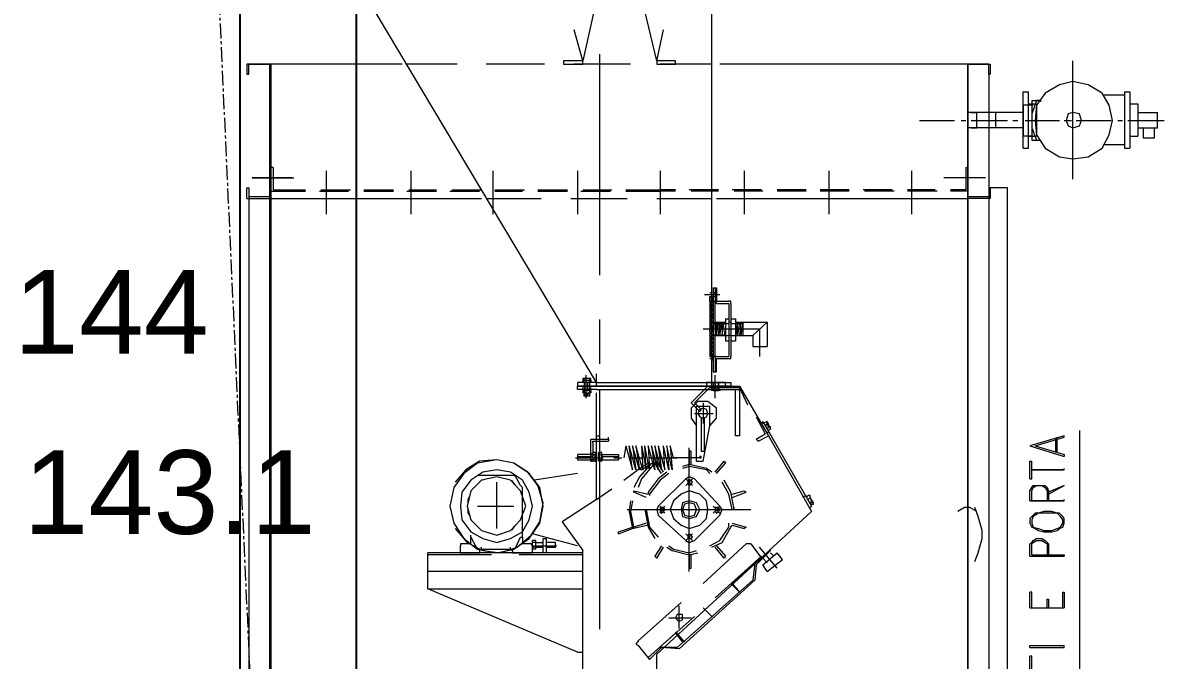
# Model space of a CAD drawing. Header units: millimetres. Extents: x 3220 to 226993, y 817 to 176024.
# Drawn here: x 157026 to 159483, y 89478 to 90850 of the extents above; entities that cross this region are included whole.
import ezdxf

# ---------------------------------------------------------------- set-up
doc = ezdxf.new("R2010")
doc.units = ezdxf.units.MM
doc.linetypes.add('AXES', pattern=[50.8, 31.75, -6.35, 6.35, -6.35])
doc.layers.add('Axe', color=1, linetype='AXES', lineweight=9)
doc.layers.add('Repère', color=76, linetype='Continuous')
doc.styles.get("Standard").update_dxf_attribs({"font": 'arial.ttf'})

# ---------------------------------------------------------------- blocks, each defined once
blk = doc.blocks.new('section c-d')
at = {"layer": 'Axe', "ltscale": 15}
blk.add_line((9000, -4000), (9000, 33323.9), dxfattribs=at)
blk = doc.blocks.new('ligne broyage L 2')
at = {"true_color": 0x000007}
for points in [[(-285, 12064.3), (-295.1, 12061.4), (-292.2, 12061.4)], [(-285, 12064.3), (-292.2, 12061.4), (-292.2, 12059.9)], [(-240.1, 12064.3), (-235.8, 12061.4), (-232.9, 12061.4)], [(-232.9, 12061.4), (-228.6, 12061.4), (-211.2, 12038.2)], [(-318.2, 12035.3), (-325.5, 12019.4), (-321.1, 12019.4)], [(-325.5, 12019.4), (-321.1, 12019.4), (-325.5, 12005)], [(-318.2, 12035.3), (-321.1, 12019.4), (-322.6, 12019.4)], [(-211.2, 12038.2), (-206.9, 12035.3), (-206.9, 12033.9)], [(-325.5, 12005), (-325.5, 11990.5), (-321.1, 11990.5)], [(-325.5, 11990.5), (-321.1, 11990.5), (-318.2, 11978.9)], [(-211.2, 11976), (-232.9, 11952.9), (-228.6, 11952.9)], [(-211.2, 11976), (-228.6, 11952.9), (-230, 11952.9)], [(-303.8, 11960.1), (-295.1, 11952.9), (-296.5, 11952.9)], [(-295.1, 11952.9), (-285, 11950), (-285, 11948.5)], [(-295.1, 11952.9), (-292.2, 11952.9), (-285, 11950)], [(-235.8, 11952.9), (-232.9, 11952.9), (-240.1, 11950)]]:
    blk.add_hatch(color=7, dxfattribs=at).paths.add_polyline_path(points)
at = {"color": 7, "linetype": 'Continuous', "lineweight": 15, "true_color": 0x000007}
for points in [[(-47.7, 12271.1), (-698.7, 13364.7)], [(201.1, 12263.9), (201.1, 13364.7)], [(-76.7, 12964), (-95.5, 13030.6)], [(82.5, 12964), (96.9, 13030.6)], [(-465.8, 12956.8), (-747.9, 12956.8), (-747.9, 12956.8)], [(752.2, 12956.8), (218.4, 12956.8)], [(797.1, 12935.1), (797.1, 10661.1), (797.1, 10661.1)], [(797.1, 12935.1), (800, 12935.1), (800, 12935.1)], [(-800, 12667.5), (-800, 12690.6), (-795.6, 12690.6), (-795.6, 12671.8), (-750.8, 12671.8)], [(-795.6, 12690.6), (-795.6, 10679.9), (-795.6, 10679.9)], [(797.1, 12690.6), (800, 12690.6), (800, 12667.5), (752.2, 12667.5)], [(837.6, 10786.9), (837.6, 12690.6), (797.1, 12690.6), (797.1, 12671.8)], [(-800, 12667.5), (-295.1, 12667.5), (-295.1, 12667.5)], [(211.2, 12667.5), (752.2, 12667.5), (752.2, 12667.5)], [(752.2, 12671.8), (797.1, 12671.8)], [(-59.3, 12112), (-59.3, 12149.6), (-21.7, 12149.6)], [(-55, 12142.4), (-55, 12112), (-59.3, 12112)], [(-55, 12142.4), (-55, 12145.3), (-21.7, 12145.3)], [(-21.7, 12149.6), (-21.7, 12154), (-21.7, 12154)], [(-21.7, 12149.6), (-21.7, 12145.3), (-21.7, 12145.3)]]:
    blk.add_lwpolyline(points, dxfattribs=at)
at = {"color": 7, "linetype": 'Continuous', "lineweight": 5, "true_color": 0x000007}
for points in [[(82.5, 12964), (0, 13308.3), (-76.7, 12964)], [(-800, 12956.8), (-800, 12935.1), (-795.6, 12935.1), (-795.6, 12956.8), (-750.8, 12956.8)], [(-747.9, 12956.8), (-800, 12956.8), (-800, 12956.8)], [(-750.8, 10661.1), (-750.8, 12956.8)], [(-747.9, 10656.7), (-747.9, 12956.8)], [(-347.2, 12956.8), (-458.6, 12956.8), (-458.6, 12956.8)], [(-159.1, 12956.8), (-285, 12956.8)], [(26, 12956.8), (-95.5, 12956.8)], [(201.1, 12956.8), (89.7, 12956.8)], [(752.2, 10661.1), (752.2, 12956.8), (752.2, 10656.7)], [(-629.3, 12726.8), (-629.3, 12634.2), (-629.3, 12634.2)], [(-447, 12726.8), (-447, 12634.2)], [(-270.5, 12726.8), (-270.5, 12634.2)], [(-88.2, 12726.8), (-88.2, 12634.2)], [(89.7, 12726.8), (89.7, 12634.2)], [(270.5, 12726.8), (270.5, 12634.2)], [(452.8, 12726.8), (452.8, 12634.2)], [(630.7, 12726.8), (630.7, 12634.2)], [(-285, 12667.5), (-166.4, 12667.5)], [(-102.7, 12667.5), (18.8, 12667.5)], [(82.5, 12667.5), (201.1, 12667.5), (201.1, 12667.5)], [(-47.7, 12271.1), (-47.7, 12289.9)], [(-47.7, 12263.9), (-88.2, 12263.9)], [(-88.2, 12256.7), (-88.2, 12263.9)], [(-47.7, 12263.9), (201.1, 12263.9), (-47.7, 12263.9), (-47.7, 12271.1), (241.6, 12271.1), (241.6, 12263.9), (201.1, 12263.9), (201.1, 12271.1)], [(-47.7, 12263.9), (-43.4, 12263.9)], [(-47.7, 12263.9), (260.4, 12263.9)], [(156.2, 12227.7), (192.4, 12263.9)], [(163.5, 12227.7), (196.7, 12261)], [(196.7, 12261), (260.4, 12261)], [(260.4, 12263.9), (322.6, 12156.9)], [(260.4, 12261), (277.7, 12223.4)], [(-47.7, 12256.7), (-88.2, 12256.7)], [(-47.7, 12256.7), (260.4, 12256.7)], [(-47.7, 12019.4), (-47.7, 12249.4)], [(-40.5, 12156.9), (-40.5, 12256.7)], [(251.7, 12156.9), (251.7, 12256.7)], [(260.4, 12256.7), (260.4, 12156.9)], [(196.7, 12178.5), (211.2, 12194.5), (211.2, 12216.2), (192.4, 12230.6), (170.7, 12230.6), (156.2, 12216.2), (156.2, 12194.5), (167.8, 12178.5)], [(175, 12208.9), (156.2, 12227.7)], [(177.9, 12213.3), (163.5, 12227.7)], [(167.8, 12101.9), (182.3, 12101.9), (196.7, 12178.5), (196.7, 12220.5)], [(167.8, 12101.9), (167.8, 12220.5), (196.7, 12220.5)], [(175, 12208.9), (177.9, 12213.3), (177.9, 12213.3)], [(296.5, 12197.4), (315.4, 12161.2), (315.4, 12161.2)], [(311, 12187.2), (308.1, 12182.9)], [(319.7, 12187.2), (311, 12182.9)], [(311, 12187.2), (415.2, 12005)], [(319.7, 12182.9), (319.7, 12187.2), (326.9, 12171.3), (322.6, 12168.4)], [(319.7, 12182.9), (315.4, 12178.5)], [(326.9, 12171.3), (326.9, 12175.7), (322.6, 12175.7), (319.7, 12182.9)], [(322.6, 12175.7), (319.7, 12171.3), (319.7, 12171.3)], [(322.6, 12164.1), (319.7, 12164.1)], [(992.4, 12168.4), (992.4, 11190.5), (992.4, 11190.5)], [(-47.7, 12156.9), (-40.5, 12156.9)], [(260.4, 12156.9), (251.7, 12156.9), (251.7, 12156.9)], [(296.5, 12149.6), (315.4, 12161.2)], [(296.5, 12149.6), (300.9, 12145.3)], [(300.9, 12145.3), (322.6, 12156.9)], [(322.6, 12156.9), (396.4, 12028.1)], [(896.9, 12135.2), (959.1, 12154), (959.1, 12156.9), (885.3, 12135.2)], [(941.7, 12120.7), (941.7, 12149.6)], [(944.6, 12120.7), (944.6, 12154)], [(-59.3, 12116.3), (-88.2, 12116.3), (-88.2, 12104.8)], [(-59.3, 12101.9), (-59.3, 12116.3), (-59.3, 12116.3)], [(-55, 12104.8), (-50.6, 12104.8), (-50.6, 12116.3)], [(-55, 12116.3), (-55, 12104.8)], [(-47.7, 12101.9), (-47.7, 12116.3)], [(-43.4, 12116.3), (-43.4, 12101.9), (-43.4, 12120.7)], [(-43.4, 12116.3), (-43.4, 12120.7), (-43.4, 12120.7)], [(-36.2, 12120.7), (-43.4, 12120.7), (-43.4, 12120.7)], [(-43.4, 12116.3), (-36.2, 12116.3), (-36.2, 12101.9), (-43.4, 12101.9)], [(-36.2, 12116.3), (-36.2, 12120.7), (-36.2, 12120.7)], [(-36.2, 12116.3), (0, 12116.3)], [(-36.2, 12101.9), (-36.2, 12116.3), (-36.2, 12116.3)], [(0, 12116.3), (0, 12104.8)], [(15.9, 12135.2), (11.6, 12109.1)], [(15.9, 12135.2), (30.4, 12083.1), (23.1, 12135.2)], [(37.6, 12083.1), (23.1, 12135.2)], [(44.8, 12083.1), (30.4, 12135.2), (37.6, 12083.1)], [(52.1, 12083.1), (37.6, 12135.2)], [(37.6, 12135.2), (44.8, 12083.1)], [(49.2, 12135.2), (59.3, 12083.1), (56.4, 12135.2)], [(49.2, 12135.2), (52.1, 12083.1)], [(66.5, 12083.1), (56.4, 12135.2)], [(78.1, 12083.1), (63.6, 12135.2)], [(63.6, 12135.2), (66.5, 12083.1)], [(85.3, 12083.1), (70.9, 12135.2)], [(70.9, 12135.2), (78.1, 12083.1)], [(92.6, 12083.1), (78.1, 12135.2)], [(78.1, 12135.2), (85.3, 12083.1)], [(85.3, 12135.2), (99.8, 12083.1), (96.9, 12135.2)], [(85.3, 12135.2), (92.6, 12083.1)], [(108.5, 12083.1), (96.9, 12135.2)], [(115.7, 12083.1), (104.2, 12135.2), (108.5, 12083.1)], [(111.4, 12135.2), (115.7, 12083.1), (115.7, 12083.1)], [(118.6, 12109.1), (111.4, 12135.2)], [(156.2, 12094.6), (156.2, 12123.6), (151.9, 12123.6), (151.9, 12094.6)], [(885.3, 12135.2), (959.1, 12112), (959.1, 12112)], [(896.9, 12135.2), (959.1, 12116.3), (959.1, 12112)], [(-351.5, 11957.2), (-325.5, 11926.8), (-292.2, 11909.5), (-254.6, 11905.1), (-218.4, 11916.7), (-188.1, 11942.8), (-169.2, 11971.7), (-162, 12012.2), (-173.6, 12049.8), (-195.3, 12078.7), (-225.7, 12097.5), (-261.8, 12104.8)], [(-261.8, 12104.8), (-299.4, 12101.9), (-328.4, 12083.1), (-351.5, 12057)], [(-92.6, 12109.1), (-33.3, 12109.1)], [(-88.2, 12112), (-59.3, 12112)], [(-88.2, 12104.8), (-59.3, 12104.8)], [(-88.2, 12104.8), (-59.3, 12104.8)], [(-55, 12104.8), (-59.3, 12104.8), (-59.3, 12101.9), (-55, 12101.9)], [(-50.6, 12101.9), (-55, 12101.9)], [(-50.6, 12101.9), (-47.7, 12101.9), (-47.7, 12104.8), (-50.6, 12104.8)], [(-36.2, 12104.8), (-43.4, 12104.8), (-43.4, 12104.8)], [(-36.2, 12112), (0, 12112)], [(-36.2, 12104.8), (0, 12104.8)], [(-36.2, 12104.8), (0, 12104.8)], [(-10.1, 12109.1), (7.2, 12109.1)], [(26, 12109.1), (49.2, 12109.1)], [(70.9, 12097.5), (44.8, 12068.6), (33.3, 12045.5)], [(75.2, 12094.6), (49.2, 12064.3), (42, 12045.5)], [(44.8, 12086), (63.6, 12097.5)], [(49.2, 12083.1), (70.9, 12097.5)], [(66.5, 12109.1), (125.9, 12109.1), (125.9, 12109.1)], [(70.9, 12097.5), (75.2, 12094.6)], [(78.1, 12097.5), (82.5, 12101.9)], [(92.6, 12075.8), (78.1, 12097.5)], [(96.9, 12078.7), (82.5, 12101.9)], [(175, 12109.1), (118.6, 12109.1)], [(201.1, 12078.7), (189.5, 12086), (151.9, 12094.6), (137.4, 12090.3)], [(196.7, 12075.8), (189.5, 12083.1), (151.9, 12090.3), (137.4, 12086)], [(208.3, 12078.7), (227.1, 12101.9), (230, 12097.5)], [(211.2, 12075.8), (230, 12097.5)], [(885.3, 12064.3), (885.3, 12101.9), (889.6, 12101.9)], [(885.3, 12064.3), (889.6, 12064.3), (889.6, 12101.9)], [(-225.7, 12071.5), (-303.8, 12071.5), (-303.8, 12071.5)], [(-211.2, 12049.8), (-221.3, 12068.6), (-225.7, 12071.5)], [(-88.2, 12075.8), (-180.8, 12061.4)], [(11.6, 12061.4), (44.8, 12086), (44.8, 12086)], [(44.8, 12086), (49.2, 12083.1)], [(104.2, 12078.7), (85.3, 12064.3), (63.6, 12035.3), (63.6, 12031)], [(108.5, 12075.8), (89.7, 12061.4), (66.5, 12031), (66.5, 12028.1)], [(144.7, 12064.3), (85.3, 12005)], [(163.5, 12064.3), (151.9, 12068.6), (144.7, 12064.3), (159.1, 12049.8)], [(159.1, 12064.3), (144.7, 12049.8)], [(163.5, 12064.3), (218.4, 12005)], [(959.1, 12083.1), (959.1, 12086), (959.1, 12086)], [(-206.9, 12045.5), (-211.2, 12049.8)], [(-206.9, 11938.4), (-206.9, 12045.5)], [(-47.7, 12019.4), (-14.5, 12042.6), (-14.5, 12042.6)], [(244.5, 11997.7), (237.2, 12031), (222.8, 12057)], [(248.8, 11997.7), (241.6, 12035.3), (227.1, 12061.4)], [(885.3, 12016.5), (885.3, 12038.2), (889.6, 12045.5), (892.5, 12049.8), (918.6, 12049.8), (922.9, 12045.5), (925.8, 12038.2), (925.8, 12016.5)], [(889.6, 12016.5), (889.6, 12038.2), (892.5, 12045.5), (899.8, 12049.8), (911.3, 12049.8), (918.6, 12045.5), (922.9, 12038.2), (922.9, 12016.5)], [(925.8, 12031), (959.1, 12049.8), (925.8, 12035.3)], [(-47.7, 12019.4), (-121.5, 11971.7), (-76.7, 11909.5)], [(26, 12016.5), (23.1, 11993.4), (30.4, 11957.2)], [(30.4, 12016.5), (26, 11993.4), (33.3, 11957.2)], [(59.3, 12023.8), (33.3, 12035.3), (33.3, 12038.2), (63.6, 12031)], [(244.5, 12031), (270.5, 12038.2), (274.9, 12035.3)], [(244.5, 12023.8), (274.9, 12035.3)], [(403.6, 12028.1), (396.4, 12023.8)], [(396.4, 12028.1), (415.2, 11993.4)], [(407.9, 12028.1), (403.6, 12023.8)], [(412.3, 12023.8), (412.3, 12028.1), (407.9, 12028.1)], [(412.3, 12023.8), (407.9, 12019.4)], [(419.5, 12012.2), (412.3, 12023.8), (415.2, 12012.2)], [(885.3, 12016.5), (959.1, 12016.5), (889.6, 12016.5)], [(959.1, 12016.5), (959.1, 12019.4), (959.1, 12019.4)], [(56.4, 11997.7), (63.6, 11960.1), (78.1, 11935.5)], [(59.3, 11997.7), (66.5, 11960.1), (85.3, 11938.4)], [(85.3, 12005), (82.5, 11997.7), (85.3, 11986.2)], [(82.5, 11686.7), (415.2, 11993.4)], [(99.8, 11990.5), (89.7, 12005)], [(89.7, 11990.5), (99.8, 12005)], [(204, 12005), (218.4, 11990.5)], [(218.4, 12005), (204, 11990.5), (204, 11990.5)], [(218.4, 11986.2), (222.8, 11997.7), (218.4, 12005)], [(248.8, 11997.7), (248.8, 12002.1)], [(412.3, 12009.3), (419.5, 12009.3), (419.5, 12012.2), (412.3, 12012.2)], [(415.2, 12005), (412.3, 12002.1)], [(59.3, 11968.8), (33.3, 11960.1), (33.3, 11957.2), (30.4, 11957.2)], [(85.3, 11986.2), (144.7, 11931.2), (144.7, 11931.2)], [(218.4, 11986.2), (163.5, 11931.2)], [(196.7, 11919.6), (218.4, 11931.2), (237.2, 11960.1), (237.2, 11968.8)], [(244.5, 11968.8), (274.9, 11960.1)], [(-318.2, 11938.4), (-318.2, 11942.8)], [(-88.2, 11919.6), (-185.2, 11945.6)], [(0, 11945.6), (0, 11950), (30.4, 11960.1)], [(0, 11945.6), (30.4, 11957.2)], [(63.6, 11964.5), (33.3, 11957.2), (33.3, 11957.2)], [(144.7, 11945.6), (159.1, 11931.2)], [(144.7, 11931.2), (159.1, 11945.6)], [(201.1, 11916.7), (222.8, 11926.8), (241.6, 11960.1), (244.5, 11964.5)], [(244.5, 11964.5), (270.5, 11957.2)], [(274.9, 11960.1), (270.5, 11957.2)], [(-337.1, 11924), (-339.9, 11924), (-339.9, 11919.6)], [(-339.9, 11905.1), (-339.9, 11919.6), (-339.9, 11919.6)], [(-321.1, 11924), (-337.1, 11924)], [(-321.1, 11924), (-318.2, 11924), (-318.2, 11924)], [(-318.2, 11924), (-318.2, 11938.4), (-306.7, 11916.7)], [(-306.7, 11916.7), (-303.8, 11912.4)], [(-295.1, 11912.4), (-295.1, 11916.7)], [(-232.9, 11912.4), (-232.9, 11916.7)], [(-225.7, 11912.4), (-221.3, 11916.7)], [(-221.3, 11916.7), (-211.2, 11938.4), (-211.2, 11938.4)], [(-211.2, 11938.4), (-206.9, 11938.4), (-206.9, 11924)], [(-206.9, 11924), (-206.9, 11926.8), (-206.9, 11926.8)], [(-188.1, 11924), (-206.9, 11924)], [(-185.2, 11919.6), (-188.1, 11924), (-188.1, 11924)], [(-185.2, 11916.7), (-185.2, 11931.2), (-185.2, 11931.2)], [(-185.2, 11926.8), (-185.2, 11931.2), (-185.2, 11931.2)], [(-177.9, 11912.4), (-177.9, 11931.2), (-185.2, 11931.2)], [(-177.9, 11926.8), (-185.2, 11926.8)], [(-185.2, 11912.4), (-185.2, 11926.8)], [(-185.2, 11905.1), (-185.2, 11919.6)], [(-185.2, 11919.6), (-133.1, 11919.6)], [(-185.2, 11916.7), (-185.2, 11912.4), (-185.2, 11912.4)], [(-177.9, 11916.7), (-185.2, 11916.7)], [(-177.9, 11926.8), (-162, 11926.8)], [(-177.9, 11916.7), (-162, 11916.7)], [(-162, 11905.1), (-162, 11935.5), (-154.8, 11935.5)], [(-154.8, 11905.1), (-154.8, 11935.5), (-154.8, 11935.5)], [(-136, 11916.7), (-136, 11926.8), (-154.8, 11926.8)], [(-154.8, 11916.7), (-136, 11916.7), (-136, 11916.7)], [(92.6, 11919.6), (78.1, 11897.9), (78.1, 11897.9)], [(78.1, 11897.9), (82.5, 11893.6), (96.9, 11916.7)], [(104.2, 11916.7), (115.7, 11909.5), (151.9, 11900.8), (170.7, 11905.1)], [(108.5, 11919.6), (118.6, 11912.4), (151.9, 11905.1), (167.8, 11909.5)], [(144.7, 11931.2), (151.9, 11926.8), (163.5, 11931.2)], [(274.9, 11924), (182.3, 11838.6)], [(230, 11897.9), (227.1, 11893.6), (208.3, 11916.7)], [(211.2, 11919.6), (230, 11897.9)], [(285, 11924), (274.9, 11924), (274.9, 11924)], [(285, 11924), (308.1, 11893.6)], [(885.3, 11897.9), (885.3, 11924), (889.6, 11926.8), (892.5, 11931.2), (899.8, 11935.5), (911.3, 11935.5), (918.6, 11931.2), (922.9, 11926.8), (925.8, 11924), (925.8, 11900.8)], [(889.6, 11900.8), (889.6, 11924), (892.5, 11926.8), (899.8, 11931.2), (911.3, 11931.2), (918.6, 11926.8), (922.9, 11924), (922.9, 11900.8)], [(-76.7, 11905.1), (-410.8, 11905.1), (-410.8, 11905.1)], [(-410.8, 11827), (-410.8, 11905.1), (-410.8, 11905.1)], [(-273.4, 11900.8), (-410.8, 11900.8), (-410.8, 11900.8)], [(-339.9, 11905.1), (-299.4, 11905.1), (-299.4, 11905.1)], [(-303.8, 11912.4), (-225.7, 11912.4)], [(-295.1, 11912.4), (-299.4, 11909.5), (-299.4, 11905.1)], [(-299.4, 11909.5), (-299.4, 11912.4)], [(-295.1, 11912.4), (-232.9, 11912.4)], [(-232.9, 11912.4), (-228.6, 11909.5), (-228.6, 11905.1)], [(-228.6, 11909.5), (-228.6, 11912.4)], [(-228.6, 11905.1), (-185.2, 11905.1)], [(-76.7, 11900.8), (-214.1, 11900.8)], [(-177.9, 11912.4), (-185.2, 11912.4)], [(-76.7, 11641.9), (-76.7, 11909.5), (-76.7, 11909.5)], [(151.9, 11871.9), (156.2, 11871.9), (156.2, 11900.8)], [(151.9, 11900.8), (151.9, 11871.9), (151.9, 11871.9)], [(308.1, 11897.9), (208.3, 11808.2), (208.3, 11808.2)], [(326.9, 11909.5), (244.5, 11838.6)], [(296.5, 11879.1), (326.9, 11909.5)], [(311, 11879.1), (341.4, 11905.1)], [(319.7, 11883.4), (311, 11893.6)], [(319.7, 11864.6), (353, 11890.7), (341.4, 11905.1)], [(326.9, 11909.5), (326.9, 11912.4)], [(334.2, 11897.9), (326.9, 11905.1)], [(885.3, 11897.9), (959.1, 11897.9), (959.1, 11897.9)], [(889.6, 11900.8), (959.1, 11900.8), (959.1, 11897.9)], [(293.7, 11883.4), (289.3, 11845.8)], [(296.5, 11879.1), (293.7, 11845.8)], [(319.7, 11864.6), (311, 11879.1)], [(-76.7, 11864.6), (-410.8, 11864.6)], [(289.3, 11845.8), (125.9, 11701.2)], [(293.7, 11845.8), (130.2, 11698.3)], [(-88.2, 11691.1), (-410.8, 11827), (-76.7, 11827)], [(244.5, 11838.6), (260.4, 11819.8), (241.6, 11838.6)], [(885.3, 11786.5), (885.3, 11819.8)], [(889.6, 11786.5), (889.6, 11819.8), (885.3, 11819.8)], [(956.2, 11786.5), (956.2, 11819.8), (959.1, 11819.8), (959.1, 11786.5)], [(134.5, 11798.1), (42, 11715.6), (42, 11715.6)], [(922.9, 11786.5), (922.9, 11805.3), (925.8, 11805.3), (925.8, 11786.5)], [(182.3, 11786.5), (201.1, 11767.7), (201.1, 11767.7)], [(885.3, 11786.5), (959.1, 11786.5)], [(889.6, 11786.5), (956.2, 11786.5)], [(163.5, 11767.7), (63.6, 11679.5), (63.6, 11679.5)], [(63.6, 11679.5), (123, 11731.6), (137.4, 11712.8)], [(123, 11734.4), (141.8, 11712.8)], [(42, 11715.6), (37.6, 11708.4), (42, 11705.5), (66.5, 11675.1)], [(92.6, 11701.2), (66.5, 11675.1)], [(125.9, 11701.2), (89.7, 11701.2)], [(130.2, 11698.3), (92.6, 11701.2)], [(885.3, 11701.2), (959.1, 11701.2), (959.1, 11705.5)], [(885.3, 11701.2), (885.3, 11705.5), (959.1, 11705.5)], [(-88.2, 11691.1), (-76.7, 11691.1)], [(-76.7, 11641.9), (82.5, 11641.9), (82.5, 11686.7)], [(885.3, 11649.1), (885.3, 11682.4), (885.3, 11682.4)], [(889.6, 11653.4), (889.6, 11682.4), (885.3, 11682.4)]]:
    blk.add_lwpolyline(points, dxfattribs=at)
for points in [[(-76.7, 12956.8), (-76.7, 12964), (-118.6, 12964), (-118.6, 12956.8)], [(123, 12956.8), (123, 12964), (82.5, 12964), (82.5, 12956.8)], [(-47.7, 12263.9), (-47.7, 12271.1), (-88.2, 12271.1), (-88.2, 12263.9)], [(-47.7, 12263.9), (-47.7, 12271.1), (-88.2, 12271.1), (-88.2, 12263.9)], [(230, 12263.9), (230, 12271.1), (189.5, 12271.1), (189.5, 12263.9)], [(192.4, 12204.6), (189.5, 12213.3), (182.3, 12216.2), (175, 12213.3), (170.7, 12204.6), (175, 12197.4), (182.3, 12194.5), (189.5, 12197.4)], [(185.2, 12123.6), (185.2, 12194.5), (177.9, 12194.5), (177.9, 12123.6)], [(-55, 12116.3), (-47.7, 12116.3), (-50.6, 12120.7), (-55, 12120.7), (-59.3, 12116.3)], [(-162, 12005), (-169.2, 12045.5), (-192.4, 12075.8), (-225.7, 12097.5), (-261.8, 12104.8), (-303.8, 12097.5), (-332.7, 12075.8), (-354.4, 12045.5), (-363.1, 12005), (-354.4, 11968.8), (-332.7, 11935.5), (-303.8, 11912.4), (-261.8, 11905.1), (-225.7, 11912.4), (-192.4, 11935.5), (-169.2, 11968.8)], [(177.9, 12109.1), (177.9, 12112), (175, 12112), (175, 12109.1)], [(-185.2, 12005), (-192.4, 12035.3), (-206.9, 12061.4), (-232.9, 12078.7), (-261.8, 12083.1), (-292.2, 12078.7), (-318.2, 12061.4), (-337.1, 12035.3), (-339.9, 12005), (-337.1, 11976), (-318.2, 11950), (-292.2, 11935.5), (-261.8, 11926.8), (-232.9, 11935.5), (-206.9, 11950), (-192.4, 11976)], [(-199.6, 12005), (-211.2, 12038.2), (-232.9, 12061.4), (-261.8, 12068.6), (-295.1, 12061.4), (-318.2, 12038.2), (-325.5, 12005), (-318.2, 11976), (-295.1, 11952.9), (-261.8, 11942.8), (-232.9, 11952.9), (-211.2, 11976)], [(889.6, 12083.1), (959.1, 12083.1)], [(159.1, 12057), (156.2, 12061.4), (149, 12061.4), (149, 12052.7), (151.9, 12049.8), (156.2, 12052.7)], [(192.4, 11997.7), (189.5, 12016.5), (175, 12031), (151.9, 12038.2), (134.5, 12031), (118.6, 12016.5), (111.4, 11997.7), (118.6, 11978.9), (134.5, 11964.5), (151.9, 11957.2), (175, 11964.5), (189.5, 11978.9)], [(175, 11997.7), (167.8, 12012.2), (151.9, 12016.5), (137.4, 12012.2), (134.5, 11997.7), (137.4, 11983.3), (151.9, 11978.9), (167.8, 11983.3)], [(99.8, 11997.7), (96.9, 12002.1), (89.7, 12002.1), (89.7, 11993.4), (92.6, 11990.5), (96.9, 11993.4)], [(167.8, 11997.7), (163.5, 12009.3), (151.9, 12012.2), (141.8, 12009.3), (137.4, 11997.7), (141.8, 11986.2), (151.9, 11983.3), (163.5, 11986.2)], [(218.4, 11997.7), (215.5, 12002.1), (208.3, 12002.1), (208.3, 11993.4), (211.2, 11990.5), (215.5, 11993.4)], [(885.3, 11968.8), (889.6, 11960.1), (896.9, 11957.2), (904.1, 11952.9), (915.7, 11950), (933, 11950), (944.6, 11952.9), (949, 11957.2), (956.2, 11960.1), (959.1, 11968.8), (959.1, 11978.9), (956.2, 11983.3), (949, 11990.5), (944.6, 11990.5), (933, 11993.4), (915.7, 11993.4), (904.1, 11990.5), (896.9, 11990.5), (889.6, 11983.3), (885.3, 11978.9)], [(889.6, 11968.8), (892.5, 11960.1), (904.1, 11957.2), (915.7, 11952.9), (933, 11952.9), (944.6, 11957.2), (951.8, 11960.1), (956.2, 11968.8), (956.2, 11976), (951.8, 11983.3), (944.6, 11990.5), (904.1, 11990.5), (892.5, 11983.3), (889.6, 11976)], [(159.1, 11938.4), (156.2, 11942.8), (151.9, 11945.6), (149, 11942.8), (149, 11935.5), (156.2, 11935.5)], [(137.4, 11764.8), (137.4, 11772.1), (125.9, 11772.1), (123, 11764.8), (125.9, 11760.5), (130.2, 11757.6), (137.4, 11760.5)]]:
    blk.add_lwpolyline(points, close=True, dxfattribs=at)
at = {"color": 7, "linetype": 'Continuous', "lineweight": 15, "true_color": 0x000007}
blk.add_lwpolyline([(800, 12956.8), (800, 12935.1), (797.1, 12935.1), (797.1, 12956.8), (752.2, 12956.8)], close=True, dxfattribs=at)
at = {"color": 1, "linetype": 'Continuous', "lineweight": 5, "true_color": 0x000001}
for points in [[(977.9, 12912), (977.9, 12964), (977.9, 12964)], [(977.9, 12731.1), (977.9, 12942.3)], [(870.8, 12897.5), (882.4, 12897.5)], [(870.8, 12776), (870.8, 12897.5)], [(882.4, 12776), (882.4, 12897.5)], [(908.5, 12878.7), (899.8, 12878.7), (889.6, 12849.8), (889.6, 12819.4), (899.8, 12793.3)], [(889.6, 12878.7), (889.6, 12793.3)], [(889.6, 12878.7), (908.5, 12878.7)], [(908.5, 12878.7), (908.5, 12875.8)], [(977.9, 12885.9), (977.9, 12897.5)], [(977.9, 12797.7), (977.9, 12875.8)], [(1089.3, 12890.3), (1044.4, 12890.3)], [(1089.3, 12897.5), (1100.8, 12897.5)], [(1089.3, 12897.5), (1089.3, 12776)], [(1100.8, 12897.5), (1100.8, 12776)], [(870.8, 12852.7), (752.2, 12852.7)], [(759.5, 12852.7), (771, 12852.7), (771, 12852.7)], [(759.5, 12819.4), (771, 12819.4), (771, 12852.7)], [(811.5, 12852.7), (811.5, 12819.4)], [(892.5, 12868.6), (870.8, 12868.6)], [(870.8, 12868.6), (870.8, 12802)], [(882.4, 12871.5), (899.8, 12871.5), (899.8, 12802)], [(1100.8, 12871.5), (1118.2, 12871.5)], [(1118.2, 12871.5), (1118.2, 12802)], [(1118.2, 12852.7), (1160.2, 12852.7)], [(1152.9, 12819.4), (1160.2, 12819.4), (1160.2, 12852.7)], [(648.1, 12835.3), (723.3, 12835.3)], [(737.8, 12835.3), (747.9, 12835.3)], [(759.5, 12835.3), (837.6, 12835.3)], [(849.1, 12835.3), (859.3, 12835.3)], [(875.2, 12835.3), (949, 12835.3)], [(959.1, 12835.3), (975, 12835.3)], [(985.1, 12835.3), (1060.3, 12835.3)], [(1074.8, 12835.3), (1084.9, 12835.3)], [(1096.5, 12835.3), (1174.6, 12835.3), (1174.6, 12835.3)], [(870.8, 12819.4), (752.2, 12819.4)], [(892.5, 12802), (870.8, 12802)], [(882.4, 12802), (899.8, 12802)], [(1100.8, 12802), (1118.2, 12802)], [(1118.2, 12819.4), (1160.2, 12819.4)], [(1129.8, 12797.7), (1129.8, 12819.4)], [(1152.9, 12819.4), (1152.9, 12797.7)], [(889.6, 12793.3), (908.5, 12793.3), (908.5, 12793.3)], [(899.8, 12793.3), (908.5, 12793.3)], [(977.9, 12776), (977.9, 12786.1)], [(1089.3, 12783.2), (1044.4, 12783.2)], [(1152.9, 12797.7), (1129.8, 12797.7)], [(870.8, 12776), (882.4, 12776)], [(977.9, 12709.4), (977.9, 12760.1)], [(1089.3, 12776), (1100.8, 12776)], [(-743.5, 12734), (-747.9, 12734), (-747.9, 12734)], [(-743.5, 12734), (-743.5, 12686.3), (-743.5, 12686.3)], [(747.9, 12734), (747.9, 12686.3)], [(747.9, 12734), (752.2, 12734), (752.2, 12734)], [(-703, 12712.3), (-788.4, 12712.3), (-698.7, 12712.3)], [(789.8, 12712.3), (700.1, 12712.3)], [(-747.9, 12683.4), (-674.1, 12683.4)], [(-747.9, 12683.4), (-674.1, 12683.4)], [(-743.5, 12686.3), (-674.1, 12686.3)], [(-643.7, 12683.4), (-581.5, 12683.4)], [(-643.7, 12683.4), (-581.5, 12683.4)], [(-640.8, 12686.3), (-577.2, 12686.3)], [(-548.3, 12686.3), (-484.6, 12686.3)], [(-548.3, 12683.4), (-484.6, 12683.4)], [(-548.3, 12683.4), (-484.6, 12683.4)], [(-455.7, 12683.4), (-392, 12683.4)], [(-455.7, 12683.4), (-392, 12683.4)], [(-451.3, 12686.3), (-392, 12686.3)], [(-363.1, 12683.4), (-299.4, 12683.4)], [(-363.1, 12683.4), (-299.4, 12683.4)], [(-358.8, 12686.3), (-295.1, 12686.3)], [(-266.2, 12686.3), (-202.5, 12686.3)], [(-266.2, 12683.4), (-206.9, 12683.4)], [(-266.2, 12683.4), (-206.9, 12683.4)], [(-173.6, 12686.3), (-109.9, 12686.3)], [(-173.6, 12683.4), (-109.9, 12683.4)], [(-173.6, 12683.4), (-109.9, 12683.4)], [(-81, 12683.4), (-17.4, 12683.4)], [(-81, 12683.4), (-17.4, 12683.4)], [(-76.7, 12686.3), (-14.5, 12686.3)], [(15.9, 12686.3), (89.7, 12686.3), (89.7, 12686.3)], [(15.9, 12683.4), (89.7, 12683.4), (89.7, 12683.4)], [(15.9, 12683.4), (89.7, 12683.4), (89.7, 12683.4)], [(123, 12686.3), (89.7, 12686.3), (89.7, 12686.3)], [(123, 12683.4), (89.7, 12683.4), (89.7, 12683.4)], [(215.5, 12686.3), (151.9, 12686.3)], [(215.5, 12683.4), (156.2, 12683.4)], [(308.1, 12686.3), (244.5, 12686.3)], [(311, 12683.4), (248.8, 12683.4)], [(403.6, 12686.3), (341.4, 12686.3)], [(403.6, 12683.4), (341.4, 12683.4)], [(496.2, 12686.3), (434, 12686.3)], [(496.2, 12683.4), (434, 12683.4)], [(588.8, 12686.3), (526.6, 12686.3)], [(593.1, 12683.4), (529.4, 12683.4)], [(681.3, 12686.3), (622, 12686.3)], [(685.7, 12683.4), (622, 12683.4)], [(747.9, 12686.3), (714.6, 12686.3)], [(752.2, 12683.4), (714.6, 12683.4)], [(185.2, 12460.6), (218.4, 12460.6)], [(196.7, 12465), (201.1, 12465)], [(204, 12475.1), (208.3, 12475.1)], [(204, 12475.1), (204, 12453.4)], [(204, 12465), (211.2, 12465)], [(208.3, 12475.1), (211.2, 12475.1)], [(208.3, 12475.1), (208.3, 12446.2)], [(211.2, 12475.1), (211.2, 12446.2)], [(196.7, 12456.3), (201.1, 12456.3)], [(196.7, 12446.2), (196.7, 12327.5)], [(204, 12434.6), (196.7, 12446.2)], [(196.7, 12434.6), (204, 12446.2)], [(204, 12427.4), (196.7, 12438.9)], [(196.7, 12427.4), (204, 12438.9)], [(201.1, 12446.2), (201.1, 12456.3), (201.1, 12446.2), (201.1, 12453.4), (204, 12453.4)], [(204, 12446.2), (201.1, 12449.1), (201.1, 12453.4)], [(204, 12456.3), (211.2, 12456.3)], [(204, 12453.4), (204, 12320.3)], [(204, 12446.2), (208.3, 12446.2)], [(208.3, 12446.2), (211.2, 12441.8), (211.2, 12441.8)], [(208.3, 12386.9), (208.3, 12446.2), (208.3, 12446.2)], [(211.2, 12446.2), (237.2, 12446.2)], [(211.2, 12441.8), (237.2, 12441.8)], [(241.6, 12441.8), (241.6, 12446.2), (237.2, 12446.2)], [(237.2, 12441.8), (237.2, 12327.5)], [(241.6, 12441.8), (241.6, 12327.5)], [(204, 12415.8), (196.7, 12427.4)], [(196.7, 12420.1), (204, 12427.4)], [(204, 12408.6), (196.7, 12420.1)], [(196.7, 12408.6), (204, 12420.1)], [(196.7, 12401.3), (204, 12412.9)], [(204, 12401.3), (196.7, 12408.6)], [(230, 12408.6), (230, 12360.8)], [(230, 12408.6), (237.2, 12408.6)], [(241.6, 12408.6), (251.7, 12408.6)], [(251.7, 12408.6), (251.7, 12360.8)], [(182.3, 12386.9), (303.8, 12386.9)], [(204, 12389.7), (196.7, 12401.3)], [(196.7, 12394.1), (204, 12401.3)], [(204, 12382.5), (204, 12386.9), (196.7, 12394.1)], [(196.7, 12382.5), (196.7, 12386.9), (204, 12394.1)], [(208.3, 12401.3), (204, 12398.4)], [(204, 12398.4), (204, 12372.4)], [(204, 12398.4), (230, 12398.4)], [(208.3, 12401.3), (208.3, 12372.4)], [(208.3, 12372.4), (211.2, 12401.3), (211.2, 12372.4), (215.5, 12401.3)], [(208.3, 12401.3), (230, 12401.3)], [(215.5, 12372.4), (218.4, 12401.3), (218.4, 12372.4), (222.8, 12401.3), (222.8, 12372.4), (227.1, 12401.3)], [(230, 12394.1), (227.1, 12372.4), (227.1, 12372.4)], [(230, 12398.4), (237.2, 12398.4)], [(241.6, 12401.3), (237.2, 12401.3)], [(241.6, 12398.4), (251.7, 12398.4)], [(251.7, 12401.3), (319.7, 12401.3), (319.7, 12349.2)], [(260.4, 12401.3), (256, 12372.4), (256, 12401.3), (251.7, 12372.4)], [(251.7, 12401.3), (251.7, 12379.6), (251.7, 12379.6)], [(251.7, 12398.4), (267.6, 12398.4), (270.5, 12401.3)], [(267.6, 12401.3), (263.3, 12372.4), (263.3, 12401.3), (260.4, 12372.4)], [(267.6, 12401.3), (267.6, 12372.4)], [(267.6, 12394.1), (267.6, 12372.4)], [(289.3, 12372.4), (319.7, 12401.3)], [(303.8, 12386.9), (303.8, 12327.5)], [(204, 12372.4), (196.7, 12382.5)], [(196.7, 12375.3), (204, 12382.5)], [(204, 12363.7), (196.7, 12375.3)], [(196.7, 12363.7), (204, 12375.3)], [(196.7, 12356.5), (204, 12368.1)], [(204, 12356.5), (196.7, 12363.7)], [(208.3, 12372.4), (230, 12372.4), (204, 12372.4)], [(204, 12327.5), (208.3, 12327.5), (208.3, 12372.4)], [(208.3, 12372.4), (204, 12372.4)], [(230, 12372.4), (237.2, 12372.4)], [(230, 12360.8), (237.2, 12360.8)], [(241.6, 12372.4), (237.2, 12372.4)], [(241.6, 12372.4), (251.7, 12372.4)], [(241.6, 12360.8), (251.7, 12360.8)], [(251.7, 12372.4), (289.3, 12372.4), (289.3, 12349.2)], [(251.7, 12372.4), (270.5, 12372.4), (270.5, 12372.4)], [(204, 12346.4), (196.7, 12356.5)], [(196.7, 12349.2), (204, 12356.5)], [(204, 12339.1), (196.7, 12349.2)], [(196.7, 12339.1), (204, 12349.2)], [(196.7, 12330.4), (204, 12342)], [(204, 12330.4), (196.7, 12339.1)], [(289.3, 12349.2), (319.7, 12349.2)], [(204, 12320.3), (201.1, 12327.5), (196.7, 12330.4)], [(196.7, 12327.5), (201.1, 12327.5)], [(196.7, 12323.2), (201.1, 12323.2)], [(201.1, 12327.5), (204, 12330.4)], [(201.1, 12327.5), (201.1, 12320.3), (204, 12320.3)], [(204, 12320.3), (204, 12323.2)], [(204, 12320.3), (204, 12294.3), (211.2, 12294.3)], [(208.3, 12327.5), (208.3, 12294.3)], [(211.2, 12327.5), (208.3, 12327.5), (208.3, 12323.2)], [(211.2, 12327.5), (237.2, 12327.5)], [(211.2, 12294.3), (211.2, 12323.2)], [(211.2, 12323.2), (237.2, 12323.2)], [(237.2, 12323.2), (241.6, 12323.2), (241.6, 12327.5)], [(-69.4, 12237.9), (-69.4, 12287)], [(208.3, 12237.9), (208.3, 12287)], [(-73.8, 12271.1), (-73.8, 12279.8), (-76.7, 12279.8), (-76.7, 12271.1)], [(-59.3, 12271.1), (-76.7, 12271.1), (-76.7, 12271.1)], [(-76.7, 12256.7), (-76.7, 12261)], [(-62.2, 12279.8), (-73.8, 12279.8)], [(-62.2, 12275.5), (-73.8, 12275.5)], [(-73.8, 12271.1), (-73.8, 12256.7)], [(-73.8, 12271.1), (-73.8, 12256.7)], [(-66.5, 12271.1), (-66.5, 12256.7)], [(-59.3, 12275.5), (-59.3, 12279.8), (-62.2, 12279.8), (-62.2, 12275.5)], [(-62.2, 12275.5), (-62.2, 12271.1)], [(-62.2, 12271.1), (-62.2, 12256.7)], [(-59.3, 12275.5), (-59.3, 12271.1), (-59.3, 12271.1)], [(-59.3, 12256.7), (-59.3, 12261)], [(218.4, 12271.1), (201.1, 12271.1)], [(201.1, 12256.7), (201.1, 12261), (201.1, 12261)], [(204, 12271.1), (204, 12256.7)], [(208.3, 12271.1), (208.3, 12256.7), (208.3, 12256.7)], [(-73.8, 12253.8), (-73.8, 12256.7), (-76.7, 12256.7), (-76.7, 12253.8)], [(-76.7, 12253.8), (-76.7, 12249.4)], [(-76.7, 12249.4), (-73.8, 12249.4), (-73.8, 12249.4)], [(-62.2, 12253.8), (-73.8, 12253.8)], [(-73.8, 12253.8), (-73.8, 12249.4)], [(-73.8, 12249.4), (-62.2, 12249.4)], [(-62.2, 12246.5), (-73.8, 12246.5)], [(-62.2, 12242.2), (-73.8, 12242.2)], [(-66.5, 12242.2), (-73.8, 12242.2)], [(-62.2, 12242.2), (-66.5, 12242.2), (-66.5, 12246.5)], [(-59.3, 12253.8), (-59.3, 12256.7), (-62.2, 12256.7), (-62.2, 12253.8)], [(-62.2, 12253.8), (-62.2, 12249.4)], [(-62.2, 12249.4), (-59.3, 12249.4), (-59.3, 12249.4)], [(-62.2, 12246.5), (-62.2, 12242.2)], [(-59.3, 12253.8), (-59.3, 12249.4)], [(215.5, 12253.8), (204, 12253.8), (204, 12256.7), (201.1, 12256.7), (201.1, 12253.8)], [(218.4, 12256.7), (201.1, 12256.7), (218.4, 12256.7), (218.4, 12253.8)], [(218.4, 12256.7), (215.5, 12256.7), (215.5, 12253.8)]]:
    blk.add_lwpolyline(points, dxfattribs=at)
for points in [[(1063.2, 12835.3), (1056, 12868.6), (1041.5, 12894.6), (1011.2, 12912), (977.9, 12919.2), (949, 12912), (918.6, 12894.6), (899.8, 12868.6), (896.9, 12835.3), (899.8, 12804.9), (918.6, 12776), (949, 12757.2), (977.9, 12752.8), (1011.2, 12757.2), (1041.5, 12776), (1056, 12804.9)], [(996.7, 12835.3), (992.4, 12849.8), (977.9, 12852.7), (967.8, 12849.8), (963.4, 12835.3), (967.8, 12823.7), (977.9, 12819.4), (992.4, 12823.7)], [(196.7, 12446.2), (196.7, 12456.3)], [(196.7, 12446.2), (201.1, 12446.2)], [(215.5, 12271.1), (215.5, 12256.7)], [(-59.3, 12256.7), (-76.7, 12256.7)], [(-73.8, 12242.2), (-73.8, 12246.5)]]:
    blk.add_lwpolyline(points, close=True, dxfattribs=at)
at = {"color": 5, "linetype": 'Continuous', "lineweight": 5, "true_color": 0x000005}
for points in [[(182.3, 12227.7), (182.3, 12182.9), (182.3, 12182.9)], [(163.5, 12204.6), (204, 12204.6), (204, 12204.6)], [(151.9, 11864.6), (151.9, 12130.8), (151.9, 12130.8)], [(-261.8, 11957.2), (-261.8, 12057), (-261.8, 12057)], [(-303.8, 12005), (-225.7, 12005), (-225.7, 12005)], [(18.8, 11997.7), (285, 11997.7), (285, 11997.7)], [(341.4, 11871.9), (303.8, 11916.7), (303.8, 11916.7)], [(130.2, 11741.7), (130.2, 11790.9), (130.2, 11790.9)], [(108.5, 11764.8), (156.2, 11764.8), (156.2, 11764.8)]]:
    blk.add_lwpolyline(points, dxfattribs=at)
at = {"color": 7, "linetype": 'Continuous', "lineweight": 20, "true_color": 0x000007}
for points in [[(771, 11993.4), (756.6, 12002.1), (745, 12002.1), (730.5, 11993.4)], [(766.7, 11886.3), (773.9, 11905.1), (782.6, 11935.5), (782.6, 11952.9), (773.9, 11983.3), (766.7, 12002.1)]]:
    blk.add_lwpolyline(points, dxfattribs=at)

msp = doc.modelspace()

# ---------------------------------------------------------------- linework, layer by layer
at = {"color": 4}
for p, q in [((157493.2, 96438.9), (157493.2, 87177.9)), ((157743.2, 96438.9), (157743.2, 87177.9))]:
    msp.add_line(p, q, dxfattribs=at)
at = {"layer": 'Axe'}
msp.add_line((157158.2, 97242.4), (157618.2, 87177.9), dxfattribs=at)

# ---------------------------------------------------------------- block references
at = {"color": 2}
msp.add_blockref('section c-d', (149268.2, 77542.4), dxfattribs=at)
msp.add_blockref('ligne broyage L 2', (158308.2, 77804.2))

# ---------------------------------------------------------------- texts
at = {"layer": 'Repère', "char_height": 180, "attachment_point": 1}
for s, insert in [('144', (157006.6, 90317.9)), ('143.1', (157027.3, 89929.7))]:
    msp.add_mtext_dynamic_manual_height_columns(s, width=631.382, gutter_width=12.5, heights=[0], dxfattribs=dict(at, insert=insert))

doc.saveas('drawing.dxf')
